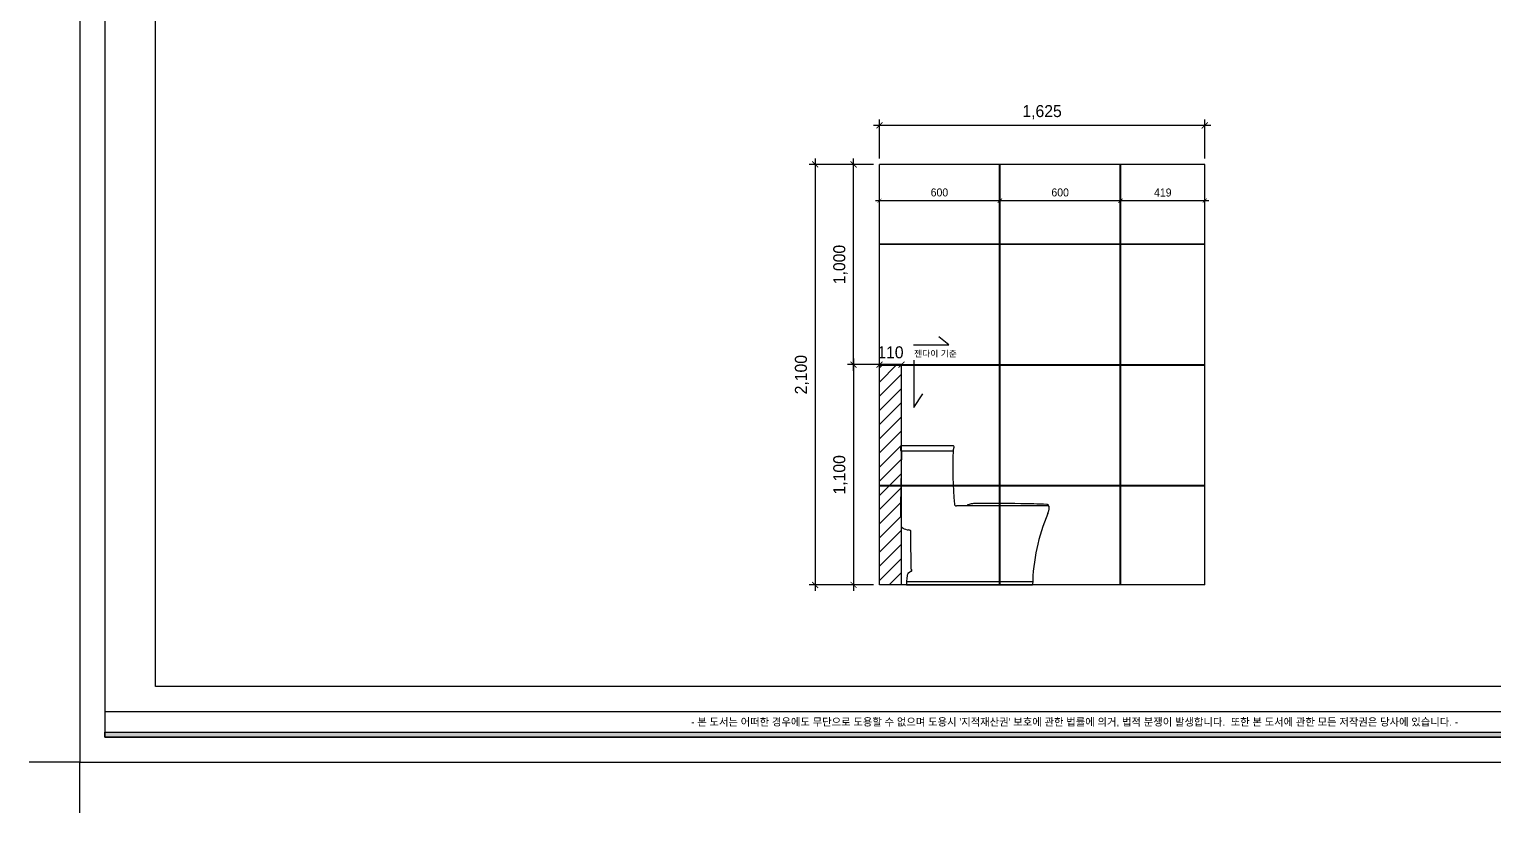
# Model space of a CAD drawing. Header units: millimetres. Extents: x 217202 to 745838, y -6815 to 171372.
# Drawn here: x 338697 to 346005, y -3244 to 668 of the extents above; entities that cross this region are included whole.
import ezdxf
from ezdxf.enums import TextEntityAlignment as Align

# ---------------------------------------------------------------- set-up
doc = ezdxf.new("R2010")
doc.units = ezdxf.units.MM
doc.header["$PDMODE"] = 3
doc.layers.get('DEFPOINTS').update_dxf_attribs({"color": 248})
for name, color, linetype in [('03-WAL NEW', 3, 'Continuous'), ('06-FUR', 6, 'Continuous'), ('C-WALL1', 2, 'Continuous'), ('FIX', 7, 'Continuous'), ('FORM(YOURNAME)-1', 1, 'Continuous'), ('FORM(YOURNAME)-11', 1, 'Continuous'), ('TOILET-1', 6, 'Continuous')]:
    doc.layers.add(name, color=color, linetype=linetype)
doc.styles.add('HY 울릉도 L', font='')
doc.styles.add('YOURNAME', font='HY울릉도M.TTF')
doc.styles.add('코레일둥고', font='Korail_Round_Gothic_Medium.ttf')
doc.styles.get('HY 울릉도 L').set_extended_font_data('HY울릉도L')
doc.dimstyles.new('30', dxfattribs={"dimscale": 30, "dimtxt": 2, "dimasz": 1, "dimexe": 1, "dimexo": 1, "dimgap": 1, "dimtad": 1, "dimdec": 0, "dimrnd": 0.05, "dimdsep": 46, "dimlunit": 6, "dimtxsty": 'HY 울릉도 L', "dimblk": 'ARCHTICK', "dimcen": 2.5, "dimdle": 1, "dimclrd": 133, "dimclre": 133, "dimclrt": 30, "dimadec": 0, "dimazin": 0, "dimtfac": 1, "dimtdec": 0, "dimtix": 1, "dimtmove": 2, "dimatfit": 3, "dimldrblk": 'ARCHTICK', "dimfxl": 1, "dimlwd": -1, "dimlwe": -1, "dimarcsym": 0})

# ---------------------------------------------------------------- blocks, each defined once
blk = doc.blocks.new('_ArchTick')
at = {"color": 0, "linetype": 'ByBlock', "const_width": 0.15}
blk.add_lwpolyline([(-0.5, -0.5), (0.5, 0.5)], dxfattribs=at)
blk = doc.blocks.new('*D556')
at = {"layer": '06-FUR', "color": 133, "transparency": 16777216}
for p, q in [((342912.4, -1006.4), (342783.5, -1006.4)), ((342813.5, -976.4), (342813.5, -2136.4)), ((342912.4, -2106.4), (342783.5, -2106.4))]:
    blk.add_line(p, q, dxfattribs=at)
at = {"layer": 'DEFPOINTS', "color": 0, "transparency": 16777216}
for p in [(342942.4, -1006.4), (342813.5, -2106.4), (342942.4, -2106.4)]:
    blk.add_point(p, dxfattribs=at)
at = {"layer": '06-FUR', "color": 133, "transparency": 16777216, "xscale": 30, "yscale": 30, "zscale": 30}
for p, rotation in [((342813.5, -1006.4), 90), ((342813.5, -2106.4), 270)]:
    blk.add_blockref('_ArchTick', p, dxfattribs=dict(at, rotation=rotation))
at = {"layer": '06-FUR', "color": 30, "transparency": 16777216, "insert": (342747.5, -1556.4), "char_height": 60, "attachment_point": 5, "rotation": 90, "style": 'HY 울릉도 L'}
blk.add_mtext('1,100', dxfattribs=at)
blk = doc.blocks.new('*D557')
at = {"layer": '06-FUR', "color": 133, "transparency": 16777216}
for p, q in [((342813.5, -1036.4), (342813.5, 23.6)), ((342912.4, -6.4), (342783.5, -6.4)), ((342912.4, -1006.4), (342783.5, -1006.4))]:
    blk.add_line(p, q, dxfattribs=at)
at = {"layer": 'DEFPOINTS', "color": 0, "transparency": 16777216}
for p in [(342813.5, -6.4), (342942.4, -6.4), (342942.4, -1006.4)]:
    blk.add_point(p, dxfattribs=at)
at = {"layer": '06-FUR', "color": 133, "transparency": 16777216, "xscale": 30, "yscale": 30, "zscale": 30}
for p, rotation in [((342813.5, -6.4), 90), ((342813.5, -1006.4), 270)]:
    blk.add_blockref('_ArchTick', p, dxfattribs=dict(at, rotation=rotation))
at = {"layer": '06-FUR', "color": 30, "transparency": 16777216, "insert": (342747.5, -506.4), "char_height": 60, "attachment_point": 5, "rotation": 90, "style": 'HY 울릉도 L'}
blk.add_mtext('1,000', dxfattribs=at)
blk = doc.blocks.new('*D558')
at = {"layer": '06-FUR', "color": 133, "transparency": 16777216}
for p, q in [((342621.9, 23.6), (342621.9, -2136.4)), ((342912.4, -6.4), (342591.9, -6.4)), ((342912.4, -2106.4), (342591.9, -2106.4))]:
    blk.add_line(p, q, dxfattribs=at)
at = {"layer": 'DEFPOINTS', "color": 0, "transparency": 16777216}
for p in [(342942.4, -6.4), (342621.9, -2106.4), (342942.4, -2106.4)]:
    blk.add_point(p, dxfattribs=at)
at = {"layer": '06-FUR', "color": 133, "transparency": 16777216, "xscale": 30, "yscale": 30, "zscale": 30}
for p, rotation in [((342621.9, -6.4), 90), ((342621.9, -2106.4), 270)]:
    blk.add_blockref('_ArchTick', p, dxfattribs=dict(at, rotation=rotation))
at = {"layer": '06-FUR', "color": 30, "transparency": 16777216, "insert": (342555.9, -1056.4), "char_height": 60, "attachment_point": 5, "rotation": 90, "style": 'HY 울릉도 L'}
blk.add_mtext('2,100', dxfattribs=at)
blk = doc.blocks.new('*D559')
at = {"layer": '06-FUR', "color": 133, "transparency": 16777216}
for p, q in [((342942.4, -1006.4), (342912.4, -1006.4)), ((343052.4, -1006.4), (342942.4, -1006.4)), ((343052.4, -1006.4), (343082.4, -1006.4))]:
    blk.add_line(p, q, dxfattribs=at)
at = {"layer": 'DEFPOINTS', "color": 0, "transparency": 16777216}
for p in [(342942.4, -1006.4), (342942.4, -1006.4), (343052.4, -1006.4)]:
    blk.add_point(p, dxfattribs=at)
at = {"layer": '06-FUR', "color": 133, "transparency": 16777216, "xscale": 30, "yscale": 30, "zscale": 30}
blk.add_blockref('_ArchTick', (342942.4, -1006.4), dxfattribs=at)
at = {"layer": '06-FUR', "color": 133, "transparency": 16777216, "xscale": 30, "yscale": 30, "zscale": 30, "rotation": 180}
blk.add_blockref('_ArchTick', (343052.4, -1006.4), dxfattribs=at)
at = {"layer": '06-FUR', "color": 30, "transparency": 16777216, "insert": (342997.4, -945.2), "char_height": 60, "attachment_point": 5, "style": 'HY 울릉도 L'}
blk.add_mtext('110', dxfattribs=at)
blk = doc.blocks.new('*D565')
at = {"layer": '06-FUR', "color": 133, "transparency": 16777216}
for p, q in [((344596.9, 188.2), (342912.4, 188.2)), ((342942.4, 23.6), (342942.4, 218.2)), ((344566.9, 23.6), (344566.9, 218.2))]:
    blk.add_line(p, q, dxfattribs=at)
at = {"layer": 'DEFPOINTS', "color": 0, "transparency": 16777216}
for p in [(342942.4, 188.2), (342942.4, -6.4), (344566.9, -6.4)]:
    blk.add_point(p, dxfattribs=at)
at = {"layer": '06-FUR', "color": 133, "transparency": 16777216, "xscale": 30, "yscale": 30, "zscale": 30, "rotation": 180}
blk.add_blockref('_ArchTick', (342942.4, 188.2), dxfattribs=at)
at = {"layer": '06-FUR', "color": 133, "transparency": 16777216, "xscale": 30, "yscale": 30, "zscale": 30}
blk.add_blockref('_ArchTick', (344566.9, 188.2), dxfattribs=at)
at = {"layer": '06-FUR', "color": 30, "transparency": 16777216, "insert": (343754.6, 254.2), "char_height": 60, "attachment_point": 5, "style": 'HY 울릉도 L'}
blk.add_mtext('1,625', dxfattribs=at)
blk = doc.blocks.new('*D569')
at = {"layer": 'DEFPOINTS', "color": 0, "transparency": 16777216}
for p in [(344147.9, -187.6), (344147.9, -404), (344566.9, -404)]:
    blk.add_point(p, dxfattribs=at)
at = {"layer": 'TOILET-1', "color": 133, "transparency": 16777216}
blk.add_line((344586.9, -187.6), (344127.9, -187.6), dxfattribs=at)
at = {"layer": 'TOILET-1', "color": 30, "true_color": 0xeb7024, "transparency": 16777216}
for p, q in [((344147.9, -384), (344147.9, -167.6)), ((344566.9, -384), (344566.9, -167.6))]:
    blk.add_line(p, q, dxfattribs=at)
at = {"layer": 'TOILET-1', "color": 133, "transparency": 16777216, "xscale": 20, "yscale": 20, "zscale": 20, "rotation": 180}
blk.add_blockref('_ArchTick', (344147.9, -187.6), dxfattribs=at)
at = {"layer": 'TOILET-1', "color": 133, "transparency": 16777216, "xscale": 20, "yscale": 20, "zscale": 20}
blk.add_blockref('_ArchTick', (344566.9, -187.6), dxfattribs=at)
at = {"layer": 'TOILET-1', "color": 30, "true_color": 0xeb7024, "transparency": 16777216, "insert": (344357.4, -147.1), "char_height": 40, "attachment_point": 5, "style": 'HY 울릉도 L'}
blk.add_mtext('419', dxfattribs=at)
blk = doc.blocks.new('*D570')
at = {"layer": '06-FUR', "color": 133, "transparency": 16777216}
for p, q in [((344164.9, -187.6), (343524.9, -187.6)), ((343544.9, -384), (343544.9, -167.6)), ((344144.9, -277.4), (344144.9, -167.6))]:
    blk.add_line(p, q, dxfattribs=at)
at = {"layer": 'DEFPOINTS', "color": 0, "transparency": 16777216}
for p in [(343544.9, -187.6), (344144.9, -297.4), (343544.9, -404)]:
    blk.add_point(p, dxfattribs=at)
at = {"layer": '06-FUR', "color": 133, "transparency": 16777216, "xscale": 20, "yscale": 20, "zscale": 20, "rotation": 180}
blk.add_blockref('_ArchTick', (343544.9, -187.6), dxfattribs=at)
at = {"layer": '06-FUR', "color": 133, "transparency": 16777216, "xscale": 20, "yscale": 20, "zscale": 20}
blk.add_blockref('_ArchTick', (344144.9, -187.6), dxfattribs=at)
at = {"layer": '06-FUR', "color": 30, "transparency": 16777216, "insert": (343844.9, -146.7), "char_height": 40, "attachment_point": 5, "style": 'HY 울릉도 L'}
blk.add_mtext('600', dxfattribs=at)
blk = doc.blocks.new('*D571')
at = {"layer": 'DEFPOINTS', "color": 0, "transparency": 16777216}
for p in [(342942.4, -187.6), (343541.9, -187.6), (342942.4, -404)]:
    blk.add_point(p, dxfattribs=at)
at = {"layer": 'TOILET-1', "color": 133, "transparency": 16777216}
blk.add_line((343561.9, -187.6), (342922.4, -187.6), dxfattribs=at)
at = {"layer": 'TOILET-1', "color": 30, "true_color": 0xeb7024, "transparency": 16777216}
blk.add_line((342942.4, -384), (342942.4, -167.6), dxfattribs=at)
at = {"layer": 'TOILET-1', "color": 133, "transparency": 16777216, "xscale": 20, "yscale": 20, "zscale": 20, "rotation": 180}
blk.add_blockref('_ArchTick', (342942.4, -187.6), dxfattribs=at)
at = {"layer": 'TOILET-1', "color": 133, "transparency": 16777216, "xscale": 20, "yscale": 20, "zscale": 20}
blk.add_blockref('_ArchTick', (343541.9, -187.6), dxfattribs=at)
at = {"layer": 'TOILET-1', "color": 30, "true_color": 0xeb7024, "transparency": 16777216, "insert": (343242.1, -146.7), "char_height": 40, "attachment_point": 5, "style": 'HY 울릉도 L'}
blk.add_mtext('600', dxfattribs=at)
blk = doc.blocks.new('FORM-ELEVATION')
at = {"layer": 'FORM(YOURNAME)-11'}
h = blk.add_hatch(color=256, dxfattribs=at)
h.dxf.hatch_style = 1
h.paths.add_polyline_path([(-10309, 35708), (71691, 35708), (71691, 35508), (-10309, 35508)])
h.paths.add_polyline_path([(-10309, -21492), (71691, -21492), (71691, -21692), (-10309, -21692)])
at = {"layer": 'DEFPOINTS', "color": 158}
blk.add_line((62481, -20692), (-10309, -20692), dxfattribs=at)
for points in [[(-10309, -21692), (71691, -21692), (71691, 35708), (-10309, 35708)], [(-8309, 33708), (61071, 33708), (61071, -19692), (-8309, -19692)]]:
    blk.add_lwpolyline(points, close=True, dxfattribs=at)
at = {"layer": 'DEFPOINTS', "color": 1}
blk.add_lwpolyline([(-11309, -24692), (-11309, -22692), (-13309, -22692)], dxfattribs=at)
at = {"layer": 'FORM(YOURNAME)-11', "color": 250}
blk.add_lwpolyline([(-11309, -22692), (72691, -22692), (72691, 36708), (-11309, 36708)], close=True, dxfattribs=at)
at = {"layer": 'FORM(YOURNAME)-11'}
blk.add_lwpolyline([(-10309, -21492), (71691, -21492), (71691, -21692), (-10309, -21692)], close=True, dxfattribs=at)
at = {"layer": 'FORM(YOURNAME)-11', "color": 1, "style": 'YOURNAME'}
blk.add_text("- 본 도서는 어떠한 경우에도 무단으로 도용할 수 없으며 도용시 '지적재산권' 보호에 관한 법률에 의거, 법적 분쟁이 발생합니다.  또한 본 도서에 관한 모든 저작권은 당사에 있습니다. -", height=300, dxfattribs=at).set_placement((28146, -21092), align=Align.MIDDLE_CENTER)
at = {"layer": 'FORM(YOURNAME)-11', "color": 3, "style": 'YOURNAME'}
for tag, height, p in [('1', 450, (71041, -1219)), ('2', 450, (71041, -1863)), ('3', 450, (71041, -3150)), ('4', 450, (71041, -5081)), ('5', 515, (71041, -7398)), ('6', 515, (71041, -9650)), ('7', 515, (71041, -11903)), ('8', 515, (71041, -14155)), ('9', 515, (71041, -16408)), ('10', 515, (66791, -18596)), ('11', 515, (71041, -18660)), ('12', 515, (66791, -20848)), ('13', 515, (71041, -20848))]:
    blk.add_attdef(tag, text='', height=height, dxfattribs=at).set_placement(p, align=Align.MIDDLE_RIGHT)

msp = doc.modelspace()

# ---------------------------------------------------------------- hatches: boundary and pattern name
at = {"layer": '03-WAL NEW'}
h = msp.add_hatch(dxfattribs=at)
h.set_pattern_fill('_USER', color=8, scale=50, angle=45, pattern_type=0)
h.set_pattern_definition([(45, (-44956.877, -24762.26), (-35.355339, 35.355339), [])])
h.paths.add_polyline_path([(342942.4, -2106.4), (343052.4, -2106.4), (343052.4, -1006.4), (342942.4, -1006.4)])

# ---------------------------------------------------------------- linework, layer by layer
at = {"layer": 'C-WALL1'}
for p, q in [((342942.4, -2106.4), (342942.4, -6.4)), ((344566.9, -6.4), (342942.4, -6.4)), ((344566.9, -2106.4), (344566.9, -6.4)), ((344566.9, -2106.4), (342942.4, -2106.4)), ((348063.2, -2614), (339326.8, -2614))]:
    msp.add_line(p, q, dxfattribs=at)
at = {"layer": 'FIX', "color": 4}
for p, q in [((343052.4, -1437.3), (343047.4, -1711.9)), ((343047.4, -1711.9), (343047.4, -1746)), ((343047.4, -1746), (343047.4, -1763.1)), ((343639.3, -1711.9), (343326.6, -1711.9)), ((343784.3, -1711.9), (343639.3, -1711.9)), ((343050.2, -1765.9), (343050.2, -1785.8)), ((343050.2, -1785.8), (343050.2, -1805.7)), ((343092.9, -2043.9), (343084.3, -2049.6)), ((343101.4, -2038.2), (343092.9, -2043.9)), ((343078.6, -2089.4), (343707.9, -2089.4)), ((343078.6, -2106.4), (343707.5, -2106.4)), ((343436.8, -2106.4), (343436.8, -2106.9)), ((343667.5, -2106.4), (343667.5, -2106.9))]:
    msp.add_line(p, q, dxfattribs=at)
msp.add_lwpolyline([(343310.3, -1437.3), (343315.6, -1418.2, 0.495439), (343310.8, -1411.9), (343052.4, -1411.9, 0.414214), (343047.4, -1416.9), (343047.4, -1432.3, 0.414214), (343052.4, -1437.3), (343310.3, -1437.3)], format="xyb", dxfattribs=at)
msp.add_lwpolyline([(343380.7, -1709), (343662.1, -1709), (343787.2, -1709, 0.668179), (343787.3, -1708.6, 0.051003), (343784.3, -1706.2, 0.135806), (343778.1, -1704.2, 0.006654), (343647.8, -1700.5, 0.006567), (343418, -1700.1, 0.065036), (343394.9, -1703.4, 0.027378), (343380.6, -1708.2, 0.825793)], format="xyb", close=True, dxfattribs=at)
for centre, radius, start, end in [((345653.6, -1514.8), 2344.5, 178.1068, 184.59691), ((343326.6, -1701.9), 10, 184.59691, 270), ((344634.6, -2118.5), 927.2, 156.5569, 179.25774), ((343697.4, -1712.5), 94.3, 336.35752, 336.80141), ((343725.2, -1724.4), 64, 336.80141, 345.59259), ((343784.3, -1716.8), 4.94, 45, 90), ((343645, -1703.8), 146.8, 345.59259, 348.69007), ((343782.2, -1718.9), 7.89, 9.77018, 45), ((343690.2, -1712.8), 100.7, 348.69007, 352.43027), ((343768.4, -1721.3), 21.9, 0, 9.77018), ((343753.8, -1721.3), 36.5, 352.43027, 0), ((343048.8, -1763.1), 1.42, 180, 270), ((343048.8, -1765.9), 1.42, 0, 90), ((343071.9, -1805.7), 21.7, 180, 201.80141), ((343068.1, -1807.2), 17.6, 201.80141, 226.04875), ((343067.8, -1807.6), 17.1, 226.04875, 243.43495), ((343115.9, -1711.3), 124.8, 243.43495, 249.85411), ((343090.2, -1781.4), 50.2, 249.85411, 267.25599), ((343087.1, -1846.5), 15.1, 55.20683, 87.25599), ((343084.1, -1850.8), 20.3, 45, 55.20683), ((286738.5, -2795.3), 56368.1, 0.78114, 0.97466), ((343082.1, -2041.2), 24, 26.56505, 36.73868), ((343097.6, -2032.6), 6.75, 303.69007, 333.43495), ((343098.2, -2033.2), 6.11, 6.31878, 26.56505), ((343098.7, -2033.1), 5.55, 333.43495, 6.31878), ((343289.8, -2104.8), 212.8, 172.7807, 180), ((343078.6, -2104.8), 1.69, 180, 270), ((344074.4, -2204.1), 1003.7, 171.8699, 172.7807), ((343148.1, -2071.8), 68, 168.37058, 171.8699), ((343144.8, -2071.1), 64.7, 161.56505, 168.37058), ((343085.5, -2051.4), 2.16, 123.69007, 161.56505)]:
    msp.add_arc(centre, radius, start, end, dxfattribs=at)
at = {"layer": 'TOILET-1', "color": 30, "true_color": 0xeb7024}
for p, q in [((343541.9, -2106.4), (343541.9, -6.4)), ((343544.9, -2106.4), (343544.9, -6.4)), ((344144.9, -2106.4), (344144.9, -6.4)), ((344147.9, -2106.4), (344147.9, -6.4)), ((344566.9, -404), (342942.4, -404)), ((344566.9, -407), (342942.4, -407)), ((343289.8, -907.8), (343239.3, -868.1)), ((343111.9, -907.8), (343289.8, -907.8)), ((344566.9, -1007), (342942.4, -1007)), ((344566.9, -1010), (342942.4, -1010)), ((343115, -984.3), (343115, -1220.2)), ((343115, -1220.2), (343158.5, -1152.8)), ((344566.9, -1610), (342942.4, -1610)), ((344566.9, -1613), (342942.4, -1613))]:
    msp.add_line(p, q, dxfattribs=at)
at = {"layer": 'TOILET-1'}
for p, q in [((343052.4, -1006.4), (342942.4, -1006.4)), ((343052.4, -2106.4), (343052.4, -1006.4))]:
    msp.add_line(p, q, dxfattribs=at)

# ---------------------------------------------------------------- block references
at = {"layer": 'FORM(YOURNAME)-1', "xscale": 0.12592099337828, "yscale": 0.12592099337828, "zscale": 0.12592099337828}
msp.add_blockref('FORM-ELEVATION', (340373, -134.4), dxfattribs=at)

# ---------------------------------------------------------------- texts
at = {"layer": 'TOILET-1', "color": 30, "true_color": 0xeb7024, "insert": (343115.3, -935.7), "char_height": 31.414, "attachment_point": 1, "style": '코레일둥고'}
msp.add_mtext_dynamic_manual_height_columns('{\\fGulim|b0|i0|c129|p50;젠다이 기준}', width=493.105, gutter_width=1748, heights=[0], dxfattribs=at)

# ---------------------------------------------------------------- dimensions: what is measured, and where the dimension line sits
at = {"layer": '06-FUR'}
for base, p1, p2, override, picture, middle in [((342942.3631, 188.2415), (344566.9055, -6.4495), (342942.3631, -6.4495), {"dimfxl": 1.25}, '*D565', (343754.6343, 254.1845)), ((343544.9, -187.6), (344144.9, -297.4), (343544.9, -404), {"dimscale": 20, "dimfxl": 1.25}, '*D570', (343844.9, -146.7)), ((342942.4, -1006.4), (343052.4, -1006.4), (342942.4, -1006.4), {"dimfxl": 1.25}, '*D559', (342997.4, -945.2))]:
    dim = msp.add_linear_dim(base=base, p1=p1, p2=p2, dimstyle='30', override=override, dxfattribs=at)
    dim.commit()
    dim.dimension.update_dxf_attribs({"geometry": picture, "text_midpoint": middle})
for base, p1, p2, picture, middle in [((342621.9, -2106.4), (342942.4, -6.4), (342942.4, -2106.4), '*D558', (342555.9, -1056.4)), ((342813.5, -6.4), (342942.4, -1006.4), (342942.4, -6.4), '*D557', (342747.5, -506.4)), ((342813.5, -2106.4), (342942.4, -1006.4), (342942.4, -2106.4), '*D556', (342747.5, -1556.4))]:
    dim = msp.add_linear_dim(base=base, p1=p1, p2=p2, angle=90, dimstyle='30', override={"dimfxl": 1.25}, dxfattribs=at)
    dim.commit()
    dim.dimension.update_dxf_attribs({"geometry": picture, "text_midpoint": middle})
at = {"layer": 'TOILET-1', "color": 30, "true_color": 0xeb7024}
for base, p1, p2, picture, middle in [((342942.3631, -187.5652), (343541.9055, -187.5652), (342942.3631, -403.9622), '*D571', (343242.1343, -146.724)), ((344147.9, -187.6), (344566.9, -404), (344147.9, -404), '*D569', (344357.4, -147.1))]:
    dim = msp.add_linear_dim(base=base, p1=p1, p2=p2, dimstyle='30', override={"dimscale": 20, "dimclre": 30, "dimclrt": 30, "dimfxl": 1.25}, dxfattribs=at)
    dim.commit()
    dim.dimension.update_dxf_attribs({"geometry": picture, "text_midpoint": middle})

doc.saveas('drawing.dxf')
